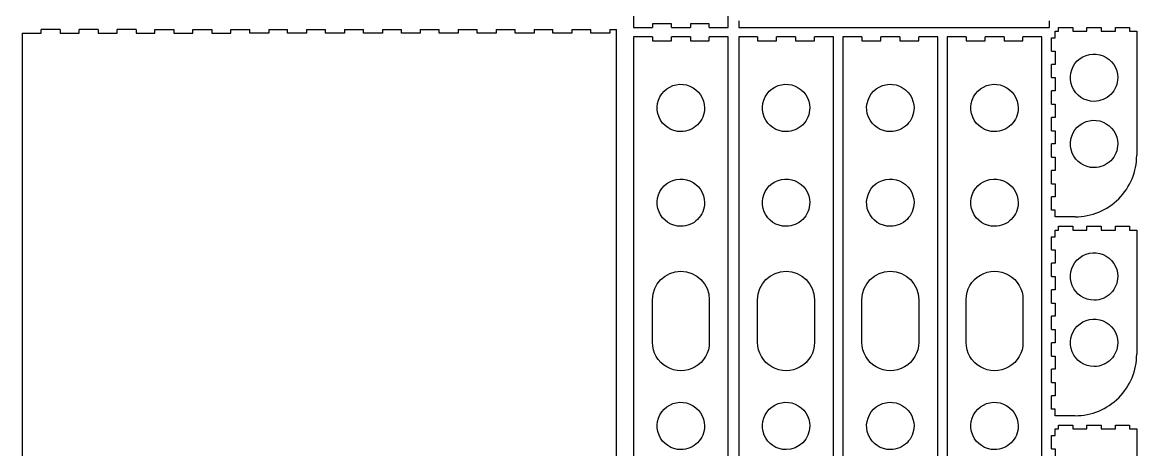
# Model space of a CAD drawing. Header units: millimetres. Extents: x 12 to 1197, y 12 to 2438.
# Drawn here: x 12 to 1188, y 776 to 1227 of the extents above; entities that cross this region are included whole.
import ezdxf

# ---------------------------------------------------------------- set-up
doc = ezdxf.new("R2010")
doc.units = ezdxf.units.MM
doc.layers.get('0').update_dxf_attribs({"linetype": 'CONTINUOUS'})

msp = doc.modelspace()

# ---------------------------------------------------------------- linework, layer by layer
at = {"color": 7}
for points in [[(676.85, 2421.85), (656.85, 2421.85), (656.85, 1221.85)], [(736.85, 1221.85), (756.85, 1221.85), (756.85, 2421.85), (736.85, 2421.85)], [(676.85, 1225.85), (676.85, 1221.85)], [(696.85, 1225.85), (676.85, 1225.85)], [(696.85, 1221.85), (696.85, 1225.85)], [(716.85, 1225.85), (716.85, 1221.85)], [(736.85, 1225.85), (716.85, 1225.85)], [(736.85, 1221.85), (736.85, 1225.85)], [(767.85, 1228.85), (767.85, 1221.85)], [(1095.85, 1221.85), (1095.85, 1228.85)], [(11.85, 1215.85), (31.85, 1215.85), (31.85, 1219.85)], [(11.85, 1215.85), (11.85, 15.85)], [(51.85, 1219.85), (31.85, 1219.85)], [(51.85, 1219.85), (51.85, 1215.85), (71.85, 1215.85), (71.85, 1219.85)], [(91.85, 1219.85), (71.85, 1219.85)], [(91.85, 1219.85), (91.85, 1215.85), (111.85, 1215.85), (111.85, 1219.85)], [(131.85, 1219.85), (111.85, 1219.85)], [(131.85, 1219.85), (131.85, 1215.85), (151.85, 1215.85), (151.85, 1219.85), (171.85, 1219.85), (171.85, 1215.85), (191.85, 1215.85), (191.85, 1219.85), (211.85, 1219.85), (211.85, 1215.85), (231.85, 1215.85), (231.85, 1219.85), (251.85, 1219.85)], [(251.85, 1215.85), (251.85, 1219.85)], [(271.85, 1215.85), (251.85, 1215.85)], [(271.85, 1219.85), (271.85, 1215.85)], [(271.85, 1219.85), (291.85, 1219.85)], [(291.85, 1215.85), (291.85, 1219.85)], [(311.85, 1215.85), (291.85, 1215.85)], [(311.85, 1219.85), (311.85, 1215.85)], [(311.85, 1219.85), (331.85, 1219.85)], [(331.85, 1215.85), (331.85, 1219.85)], [(351.85, 1215.85), (331.85, 1215.85)], [(351.85, 1219.85), (351.85, 1215.85)], [(351.85, 1219.85), (371.85, 1219.85)], [(371.85, 1215.85), (371.85, 1219.85)], [(391.85, 1215.85), (371.85, 1215.85)], [(391.85, 1219.85), (391.85, 1215.85)], [(391.85, 1219.85), (411.85, 1219.85)], [(411.85, 1215.85), (411.85, 1219.85)], [(431.85, 1215.85), (411.85, 1215.85)], [(431.85, 1219.85), (431.85, 1215.85)], [(431.85, 1219.85), (451.85, 1219.85)], [(451.85, 1215.85), (451.85, 1219.85)], [(471.85, 1215.85), (451.85, 1215.85)], [(471.85, 1219.85), (471.85, 1215.85)], [(471.85, 1219.85), (491.85, 1219.85)], [(491.85, 1215.85), (491.85, 1219.85)], [(511.85, 1215.85), (491.85, 1215.85)], [(511.85, 1219.85), (511.85, 1215.85)], [(511.85, 1219.85), (531.85, 1219.85)], [(531.85, 1215.85), (531.85, 1219.85)], [(551.85, 1215.85), (531.85, 1215.85)], [(551.85, 1219.85), (551.85, 1215.85)], [(551.85, 1219.85), (571.85, 1219.85)], [(571.85, 1215.85), (571.85, 1219.85)], [(591.85, 1215.85), (571.85, 1215.85)], [(591.85, 1219.85), (591.85, 1215.85)], [(591.85, 1219.85), (611.85, 1219.85)], [(611.85, 1215.85), (611.85, 1219.85)], [(631.85, 1215.85), (611.85, 1215.85)], [(631.85, 1219.85), (631.85, 1215.85)], [(631.85, 1219.85), (638.85, 1219.85)], [(638.85, 615.85), (638.85, 1219.85)], [(656.85, 1221.85), (676.85, 1221.85)], [(676.85, 1211.85), (656.85, 1211.85), (656.85, 11.85)], [(676.85, 1211.85), (676.85, 1207.85)], [(696.85, 1221.85), (716.85, 1221.85)], [(716.85, 1211.85), (696.85, 1211.85)], [(696.85, 1207.85), (696.85, 1211.85)], [(716.85, 1211.85), (716.85, 1207.85)], [(736.85, 11.85), (756.85, 11.85), (756.85, 1211.85), (736.85, 1211.85)], [(736.85, 1207.85), (736.85, 1211.85)], [(767.85, 1221.85), (1095.85, 1221.85)], [(787.85, 1211.85), (767.85, 1211.85), (767.85, 11.85)], [(787.85, 1211.85), (787.85, 1207.85)], [(827.85, 1211.85), (807.85, 1211.85)], [(807.85, 1207.85), (807.85, 1211.85)], [(827.85, 1211.85), (827.85, 1207.85)], [(847.85, 11.85), (867.85, 11.85), (867.85, 1211.85), (847.85, 1211.85)], [(847.85, 1207.85), (847.85, 1211.85)], [(897.85, 1211.85), (877.85, 1211.85), (877.85, 11.85)], [(897.85, 1211.85), (897.85, 1207.85)], [(937.85, 1211.85), (917.85, 1211.85)], [(917.85, 1207.85), (917.85, 1211.85)], [(937.85, 1211.85), (937.85, 1207.85)], [(957.85, 11.85), (977.85, 11.85), (977.85, 1211.85), (957.85, 1211.85)], [(957.85, 1207.85), (957.85, 1211.85)], [(1007.85, 1211.85), (987.85, 1211.85), (987.85, 11.85)], [(1007.85, 1211.85), (1007.85, 1207.85)], [(1047.85, 1211.85), (1027.85, 1211.85)], [(1027.85, 1207.85), (1027.85, 1211.85)], [(1047.85, 1211.85), (1047.85, 1207.85)], [(1067.85, 11.85), (1087.85, 11.85), (1087.85, 1211.85), (1067.85, 1211.85)], [(1067.85, 1207.85), (1067.85, 1211.85)], [(1101.85, 1217.85), (1105.35, 1217.85)], [(1101.85, 1210.85), (1101.85, 1217.85)], [(1105.35, 1221.85), (1120.35, 1221.85)], [(1105.35, 1217.85), (1105.35, 1221.85)], [(1120.35, 1221.85), (1120.35, 1217.85)], [(1120.35, 1217.85), (1135.35, 1217.85)], [(1135.35, 1221.85), (1150.35, 1221.85)], [(1135.35, 1217.85), (1135.35, 1221.85)], [(1150.35, 1221.85), (1150.35, 1217.85)], [(1150.35, 1217.85), (1165.35, 1217.85)], [(1165.35, 1221.85), (1180.35, 1221.85)], [(1165.35, 1217.85), (1165.35, 1221.85)], [(1180.35, 1221.85), (1180.35, 1217.85)], [(1180.35, 1217.85), (1187.85, 1217.85)], [(1187.85, 1217.85), (1187.85, 1086.85)], [(676.85, 1207.85), (696.85, 1207.85)], [(716.85, 1207.85), (736.85, 1207.85)], [(787.85, 1207.85), (807.85, 1207.85)], [(827.85, 1207.85), (847.85, 1207.85)], [(897.85, 1207.85), (917.85, 1207.85)], [(937.85, 1207.85), (957.85, 1207.85)], [(1007.85, 1207.85), (1027.85, 1207.85)], [(1047.85, 1207.85), (1067.85, 1207.85)], [(1097.85, 1210.85), (1101.85, 1210.85)], [(1097.85, 1196.85), (1097.85, 1210.85)], [(1097.85, 1196.85), (1101.85, 1196.85)], [(1101.85, 1196.85), (1101.85, 1182.85)], [(1101.85, 1182.85), (1097.85, 1182.85)], [(1097.85, 1168.85), (1097.85, 1182.85)], [(1097.85, 1168.85), (1101.85, 1168.85)], [(1101.85, 1168.85), (1101.85, 1154.85)], [(1097.85, 1140.85), (1097.85, 1154.85)], [(1101.85, 1154.85), (1097.85, 1154.85)], [(1097.85, 1140.85), (1101.85, 1140.85)], [(1101.85, 1140.85), (1101.85, 1126.85)], [(1097.85, 1112.85), (1097.85, 1126.85)], [(1101.85, 1126.85), (1097.85, 1126.85)], [(1097.85, 1112.85), (1101.85, 1112.85)], [(1101.85, 1112.85), (1101.85, 1098.85)], [(1097.85, 1084.85), (1097.85, 1098.85)], [(1101.85, 1098.85), (1097.85, 1098.85)], [(1097.85, 1084.85), (1101.85, 1084.85)], [(1101.85, 1084.85), (1101.85, 1070.85)], [(1097.85, 1056.85), (1097.85, 1070.85)], [(1101.85, 1070.85), (1097.85, 1070.85)], [(1097.85, 1056.85), (1101.85, 1056.85)], [(1101.85, 1056.85), (1101.85, 1042.85)], [(1097.85, 1028.85), (1097.85, 1042.85)], [(1101.85, 1042.85), (1097.85, 1042.85)], [(1101.85, 1028.85), (1097.85, 1028.85)], [(1122.85, 1021.85), (1101.85, 1021.85), (1101.85, 1028.85)], [(1105.35, 1011.85), (1120.35, 1011.85)], [(1105.35, 1007.85), (1105.35, 1011.85)], [(1120.35, 1011.85), (1120.35, 1007.85)], [(1135.35, 1011.85), (1150.35, 1011.85)], [(1135.35, 1007.85), (1135.35, 1011.85)], [(1150.35, 1011.85), (1150.35, 1007.85)], [(1165.35, 1011.85), (1180.35, 1011.85)], [(1165.35, 1007.85), (1165.35, 1011.85)], [(1180.35, 1011.85), (1180.35, 1007.85)], [(1097.85, 1000.85), (1101.85, 1000.85)], [(1097.85, 986.85), (1097.85, 1000.85)], [(1101.85, 1007.85), (1105.35, 1007.85)], [(1101.85, 1000.85), (1101.85, 1007.85)], [(1120.35, 1007.85), (1135.35, 1007.85)], [(1150.35, 1007.85), (1165.35, 1007.85)], [(1180.35, 1007.85), (1187.85, 1007.85)], [(1187.85, 1007.85), (1187.85, 876.85)], [(1097.85, 986.85), (1101.85, 986.85)], [(1101.85, 986.85), (1101.85, 972.85)], [(1101.85, 972.85), (1097.85, 972.85)], [(1097.85, 958.85), (1097.85, 972.85)], [(1097.85, 958.85), (1101.85, 958.85)], [(1101.85, 958.85), (1101.85, 944.85)], [(1097.85, 930.85), (1097.85, 944.85)], [(1101.85, 944.85), (1097.85, 944.85)], [(676.85, 889.35), (676.85, 934.35)], [(736.85, 934.35), (736.85, 889.35)], [(787.85, 889.35), (787.85, 934.35)], [(847.85, 934.35), (847.85, 889.35)], [(897.85, 889.35), (897.85, 934.35)], [(957.85, 934.35), (957.85, 889.35)], [(1007.85, 889.35), (1007.85, 934.35)], [(1067.85, 934.35), (1067.85, 889.35)], [(1097.85, 930.85), (1101.85, 930.85)], [(1101.85, 930.85), (1101.85, 916.85)], [(1097.85, 902.85), (1097.85, 916.85)], [(1101.85, 916.85), (1097.85, 916.85)], [(1097.85, 902.85), (1101.85, 902.85)], [(1101.85, 902.85), (1101.85, 888.85)], [(1097.85, 874.85), (1097.85, 888.85)], [(1101.85, 888.85), (1097.85, 888.85)], [(1097.85, 874.85), (1101.85, 874.85)], [(1101.85, 874.85), (1101.85, 860.85)], [(1097.85, 846.85), (1097.85, 860.85)], [(1101.85, 860.85), (1097.85, 860.85)], [(1097.85, 846.85), (1101.85, 846.85)], [(1101.85, 846.85), (1101.85, 832.85)], [(1097.85, 818.85), (1097.85, 832.85)], [(1101.85, 832.85), (1097.85, 832.85)], [(1101.85, 818.85), (1097.85, 818.85)], [(1122.85, 811.85), (1101.85, 811.85), (1101.85, 818.85)], [(1105.35, 801.85), (1120.35, 801.85)], [(1105.35, 797.85), (1105.35, 801.85)], [(1120.35, 801.85), (1120.35, 797.85)], [(1135.35, 801.85), (1150.35, 801.85)], [(1135.35, 797.85), (1135.35, 801.85)], [(1150.35, 801.85), (1150.35, 797.85)], [(1165.35, 801.85), (1180.35, 801.85)], [(1165.35, 797.85), (1165.35, 801.85)], [(1180.35, 801.85), (1180.35, 797.85)], [(1097.85, 790.85), (1101.85, 790.85)], [(1097.85, 776.85), (1097.85, 790.85)], [(1101.85, 797.85), (1105.35, 797.85)], [(1101.85, 790.85), (1101.85, 797.85)], [(1120.35, 797.85), (1135.35, 797.85)], [(1150.35, 797.85), (1165.35, 797.85)], [(1180.35, 797.85), (1187.85, 797.85)], [(1187.85, 797.85), (1187.85, 666.85)], [(1097.85, 776.85), (1101.85, 776.85)], [(1101.85, 776.85), (1101.85, 762.85)]]:
    msp.add_lwpolyline(points, dxfattribs=at)
for points in [[(1142.85, 1143.85)], [(706.85, 1111.85)], [(817.85, 1111.85)], [(927.85, 1111.85)], [(1037.85, 1111.85)], [(1142.85, 1073.85)], [(706.85, 1011.85)], [(817.85, 1011.85)], [(927.85, 1011.85)], [(1037.85, 1011.85)], [(1142.85, 933.85)], [(1142.85, 863.85)], [(706.85, 776.01)], [(817.85, 776.01)], [(927.85, 776.01)], [(1037.85, 776.01)]]:
    msp.add_lwpolyline(points, close=True, dxfattribs=at)
for points in [[(1125.17233, 1186.52767), (1132.32228, 1193.677619), (1143.075226, 1195.816513), (1152.417086, 1191.946988)], [(1152.417086, 1191.946988), (1161.758946, 1188.077463), (1167.85, 1178.961556), (1167.85, 1168.85)], [(1119.753012, 1159.282914), (1115.883487, 1168.624774), (1118.022381, 1179.37772), (1125.17233, 1186.52767)], [(1167.85, 1168.85), (1167.85, 1162.219588), (1165.216079, 1155.86074), (1160.52767, 1151.17233)], [(683.753012, 1127.282914), (679.883487, 1136.624774), (682.022381, 1147.37772), (689.17233, 1154.52767)], [(689.17233, 1154.52767), (696.32228, 1161.677619), (707.075226, 1163.816513), (716.417086, 1159.946988)], [(716.417086, 1159.946988), (725.758946, 1156.077463), (731.85, 1146.961556), (731.85, 1136.85)], [(794.753012, 1127.282914), (790.883487, 1136.624774), (793.022381, 1147.37772), (800.17233, 1154.52767)], [(800.17233, 1154.52767), (807.32228, 1161.677619), (818.075226, 1163.816513), (827.417086, 1159.946988)], [(827.417086, 1159.946988), (836.758946, 1156.077463), (842.85, 1146.961556), (842.85, 1136.85)], [(904.753012, 1127.282914), (900.883487, 1136.624774), (903.022381, 1147.37772), (910.17233, 1154.52767)], [(910.17233, 1154.52767), (917.32228, 1161.677619), (928.075226, 1163.816513), (937.417086, 1159.946988)], [(937.417086, 1159.946988), (946.758946, 1156.077463), (952.85, 1146.961556), (952.85, 1136.85)], [(1014.753012, 1127.282914), (1010.883487, 1136.624774), (1013.022381, 1147.37772), (1020.17233, 1154.52767)], [(1020.17233, 1154.52767), (1027.32228, 1161.677619), (1038.075226, 1163.816513), (1047.417086, 1159.946988)], [(1047.417086, 1159.946988), (1056.758946, 1156.077463), (1062.85, 1146.961556), (1062.85, 1136.85)], [(1142.85, 1143.85), (1132.738444, 1143.85), (1123.622537, 1149.941054), (1119.753012, 1159.282914)], [(1160.52767, 1151.17233), (1155.83926, 1146.483921), (1149.480412, 1143.85), (1142.85, 1143.85)], [(731.85, 1136.85), (731.85, 1130.219588), (729.216079, 1123.86074), (724.52767, 1119.17233)], [(842.85, 1136.85), (842.85, 1130.219588), (840.216079, 1123.86074), (835.52767, 1119.17233)], [(952.85, 1136.85), (952.85, 1130.219588), (950.216079, 1123.86074), (945.52767, 1119.17233)], [(1062.85, 1136.85), (1062.85, 1130.219588), (1060.216079, 1123.86074), (1055.52767, 1119.17233)], [(706.85, 1111.85), (696.738444, 1111.85), (687.622537, 1117.941054), (683.753012, 1127.282914)], [(724.52767, 1119.17233), (719.83926, 1114.483921), (713.480412, 1111.85), (706.85, 1111.85)], [(817.85, 1111.85), (807.738444, 1111.85), (798.622537, 1117.941054), (794.753012, 1127.282914)], [(835.52767, 1119.17233), (830.83926, 1114.483921), (824.480412, 1111.85), (817.85, 1111.85)], [(927.85, 1111.85), (917.738444, 1111.85), (908.622537, 1117.941054), (904.753012, 1127.282914)], [(945.52767, 1119.17233), (940.83926, 1114.483921), (934.480412, 1111.85), (927.85, 1111.85)], [(1037.85, 1111.85), (1027.738444, 1111.85), (1018.622537, 1117.941054), (1014.753012, 1127.282914)], [(1055.52767, 1119.17233), (1050.83926, 1114.483921), (1044.480412, 1111.85), (1037.85, 1111.85)], [(1125.17233, 1116.52767), (1132.32228, 1123.677619), (1143.075226, 1125.816513), (1152.417086, 1121.946988)], [(1152.417086, 1121.946988), (1161.758946, 1118.077463), (1167.85, 1108.961556), (1167.85, 1098.85)], [(1119.753012, 1089.282914), (1115.883487, 1098.624774), (1118.022381, 1109.37772), (1125.17233, 1116.52767)], [(1167.85, 1098.85), (1167.85, 1092.219588), (1165.216079, 1085.86074), (1160.52767, 1081.17233)], [(1142.85, 1073.85), (1132.738444, 1073.85), (1123.622537, 1079.941054), (1119.753012, 1089.282914)], [(1168.811941, 1040.888059), (1181.001805, 1053.077924), (1187.85, 1069.610928), (1187.85, 1086.85)], [(1160.52767, 1081.17233), (1155.83926, 1076.483921), (1149.480412, 1073.85), (1142.85, 1073.85)], [(689.17233, 1054.52767), (696.32228, 1061.677619), (707.075226, 1063.816513), (716.417086, 1059.946988)], [(716.417086, 1059.946988), (725.758946, 1056.077463), (731.85, 1046.961556), (731.85, 1036.85)], [(800.17233, 1054.52767), (807.32228, 1061.677619), (818.075226, 1063.816513), (827.417086, 1059.946988)], [(827.417086, 1059.946988), (836.758946, 1056.077463), (842.85, 1046.961556), (842.85, 1036.85)], [(910.17233, 1054.52767), (917.32228, 1061.677619), (928.075226, 1063.816513), (937.417086, 1059.946988)], [(937.417086, 1059.946988), (946.758946, 1056.077463), (952.85, 1046.961556), (952.85, 1036.85)], [(1020.17233, 1054.52767), (1027.32228, 1061.677619), (1038.075226, 1063.816513), (1047.417086, 1059.946988)], [(1047.417086, 1059.946988), (1056.758946, 1056.077463), (1062.85, 1046.961556), (1062.85, 1036.85)], [(683.753012, 1027.282914), (679.883487, 1036.624774), (682.022381, 1047.37772), (689.17233, 1054.52767)], [(794.753012, 1027.282914), (790.883487, 1036.624774), (793.022381, 1047.37772), (800.17233, 1054.52767)], [(904.753012, 1027.282914), (900.883487, 1036.624774), (903.022381, 1047.37772), (910.17233, 1054.52767)], [(1014.753012, 1027.282914), (1010.883487, 1036.624774), (1013.022381, 1047.37772), (1020.17233, 1054.52767)], [(731.85, 1036.85), (731.85, 1030.219588), (729.216079, 1023.86074), (724.52767, 1019.17233)], [(842.85, 1036.85), (842.85, 1030.219588), (840.216079, 1023.86074), (835.52767, 1019.17233)], [(952.85, 1036.85), (952.85, 1030.219588), (950.216079, 1023.86074), (945.52767, 1019.17233)], [(1062.85, 1036.85), (1062.85, 1030.219588), (1060.216079, 1023.86074), (1055.52767, 1019.17233)], [(1122.85, 1021.85), (1140.089072, 1021.85), (1156.622076, 1028.698195), (1168.811941, 1040.888059)], [(706.85, 1011.85), (696.738444, 1011.85), (687.622537, 1017.941054), (683.753012, 1027.282914)], [(817.85, 1011.85), (807.738444, 1011.85), (798.622537, 1017.941054), (794.753012, 1027.282914)], [(927.85, 1011.85), (917.738444, 1011.85), (908.622537, 1017.941054), (904.753012, 1027.282914)], [(1037.85, 1011.85), (1027.738444, 1011.85), (1018.622537, 1017.941054), (1014.753012, 1027.282914)], [(724.52767, 1019.17233), (719.83926, 1014.483921), (713.480412, 1011.85), (706.85, 1011.85)], [(835.52767, 1019.17233), (830.83926, 1014.483921), (824.480412, 1011.85), (817.85, 1011.85)], [(945.52767, 1019.17233), (940.83926, 1014.483921), (934.480412, 1011.85), (927.85, 1011.85)], [(1055.52767, 1019.17233), (1050.83926, 1014.483921), (1044.480412, 1011.85), (1037.85, 1011.85)], [(1119.753012, 949.282914), (1115.883487, 958.624774), (1118.022381, 969.37772), (1125.17233, 976.52767)], [(1125.17233, 976.52767), (1132.32228, 983.677619), (1143.075226, 985.816513), (1152.417086, 981.946988)], [(1152.417086, 981.946988), (1161.758946, 978.077463), (1167.85, 968.961556), (1167.85, 958.85)], [(676.85, 934.35), (676.850001, 950.918542), (690.281458, 964.349997), (706.85, 964.349997)], [(706.85, 964.349997), (723.418542, 964.349997), (736.849999, 950.918542), (736.85, 934.35)], [(787.85, 934.35), (787.850001, 950.918542), (801.281458, 964.349997), (817.85, 964.349997)], [(817.85, 964.349997), (834.418542, 964.349997), (847.849999, 950.918542), (847.85, 934.35)], [(897.85, 934.35), (897.850001, 950.918542), (911.281458, 964.349998), (927.85, 964.349998)], [(927.85, 964.349998), (944.418542, 964.349998), (957.849999, 950.918542), (957.85, 934.35)], [(1022.85, 960.330762), (1032.132032, 965.689746), (1043.567968, 965.689746), (1052.85, 960.330762)], [(1007.85, 934.35), (1007.85, 945.067968), (1013.567968, 954.971778), (1022.85, 960.330762)], [(1052.85, 960.330762), (1062.132032, 954.971778), (1067.85, 945.067968), (1067.85, 934.35)], [(1167.85, 958.85), (1167.85, 952.219588), (1165.216079, 945.86074), (1160.52767, 941.17233)], [(1142.85, 933.85), (1132.738444, 933.85), (1123.622537, 939.941054), (1119.753012, 949.282914)], [(1160.52767, 941.17233), (1155.83926, 936.483921), (1149.480412, 933.85), (1142.85, 933.85)], [(1119.753012, 879.282914), (1115.883487, 888.624774), (1118.022381, 899.37772), (1125.17233, 906.52767)], [(1125.17233, 906.52767), (1132.32228, 913.677619), (1143.075226, 915.816513), (1152.417086, 911.946988)], [(1152.417086, 911.946988), (1161.758946, 908.077463), (1167.85, 898.961556), (1167.85, 888.85)], [(691.85, 863.369238), (682.567968, 868.728222), (676.85, 878.632032), (676.85, 889.35)], [(736.85, 889.35), (736.85, 878.632032), (731.132032, 868.728222), (721.85, 863.369238)], [(802.85, 863.369238), (793.567968, 868.728222), (787.85, 878.632032), (787.85, 889.35)], [(847.85, 889.35), (847.85, 878.632032), (842.132032, 868.728222), (832.85, 863.369238)], [(912.85, 863.369238), (903.567968, 868.728222), (897.85, 878.632032), (897.85, 889.35)], [(957.85, 889.35), (957.85, 878.632032), (952.132032, 868.728222), (942.85, 863.369238)], [(1022.85, 863.369238), (1013.567968, 868.728222), (1007.85, 878.632032), (1007.85, 889.35)], [(1067.85, 889.35), (1067.85, 878.632032), (1062.132032, 868.728222), (1052.85, 863.369238)], [(1167.85, 888.85), (1167.85, 882.219588), (1165.216079, 875.86074), (1160.52767, 871.17233)], [(1142.85, 863.85), (1132.738444, 863.85), (1123.622537, 869.941054), (1119.753012, 879.282914)], [(1160.52767, 871.17233), (1155.83926, 866.483921), (1149.480412, 863.85), (1142.85, 863.85)], [(1168.811941, 830.888059), (1181.001805, 843.077924), (1187.85, 859.610928), (1187.85, 876.85)], [(721.85, 863.369238), (712.567968, 858.010254), (701.132032, 858.010254), (691.85, 863.369238)], [(832.85, 863.369238), (823.567968, 858.010254), (812.132032, 858.010254), (802.85, 863.369238)], [(942.85, 863.369238), (933.567968, 858.010254), (922.132032, 858.010254), (912.85, 863.369238)], [(1052.85, 863.369238), (1043.567968, 858.010254), (1032.132032, 858.010254), (1022.85, 863.369238)], [(689.17233, 818.68767), (696.32228, 825.837619), (707.075226, 827.976513), (716.417086, 824.106988)], [(716.417086, 824.106988), (725.758946, 820.237463), (731.85, 811.121556), (731.85, 801.01)], [(800.17233, 818.68767), (807.32228, 825.837619), (818.075226, 827.976513), (827.417086, 824.106988)], [(827.417086, 824.106988), (836.758946, 820.237463), (842.85, 811.121556), (842.85, 801.01)], [(910.17233, 818.68767), (917.32228, 825.837619), (928.075226, 827.976513), (937.417086, 824.106988)], [(937.417086, 824.106988), (946.758946, 820.237463), (952.85, 811.121556), (952.85, 801.01)], [(1020.17233, 818.68767), (1027.32228, 825.837619), (1038.075226, 827.976513), (1047.417086, 824.106988)], [(1047.417086, 824.106988), (1056.758946, 820.237463), (1062.85, 811.121556), (1062.85, 801.01)], [(1122.85, 811.85), (1140.089072, 811.85), (1156.622076, 818.698195), (1168.811941, 830.888059)], [(683.753012, 791.442914), (679.883487, 800.784774), (682.022381, 811.53772), (689.17233, 818.68767)], [(794.753012, 791.442914), (790.883487, 800.784774), (793.022381, 811.53772), (800.17233, 818.68767)], [(904.753012, 791.442914), (900.883487, 800.784774), (903.022381, 811.53772), (910.17233, 818.68767)], [(1014.753012, 791.442914), (1010.883487, 800.784774), (1013.022381, 811.53772), (1020.17233, 818.68767)], [(731.85, 801.01), (731.85, 794.379588), (729.216079, 788.02074), (724.52767, 783.33233)], [(842.85, 801.01), (842.85, 787.202881), (831.657119, 776.01), (817.85, 776.01)], [(952.85, 801.01), (952.85, 794.379588), (950.216079, 788.02074), (945.52767, 783.33233)], [(1062.85, 801.01), (1062.85, 794.379588), (1060.216079, 788.02074), (1055.52767, 783.33233)], [(706.85, 776.01), (696.738444, 776.01), (687.622537, 782.101054), (683.753012, 791.442914)], [(817.85, 776.01), (807.738444, 776.01), (798.622537, 782.101054), (794.753012, 791.442914)], [(927.85, 776.01), (917.738444, 776.01), (908.622537, 782.101054), (904.753012, 791.442914)], [(1037.85, 776.01), (1027.738444, 776.01), (1018.622537, 782.101054), (1014.753012, 791.442914)], [(724.52767, 783.33233), (719.83926, 778.643921), (713.480412, 776.01), (706.85, 776.01)], [(945.52767, 783.33233), (940.83926, 778.643921), (934.480412, 776.01), (927.85, 776.01)], [(1055.52767, 783.33233), (1050.83926, 778.643921), (1044.480412, 776.01), (1037.85, 776.01)]]:
    msp.add_open_spline(points, degree=3, dxfattribs=at)

doc.saveas('drawing.dxf')
